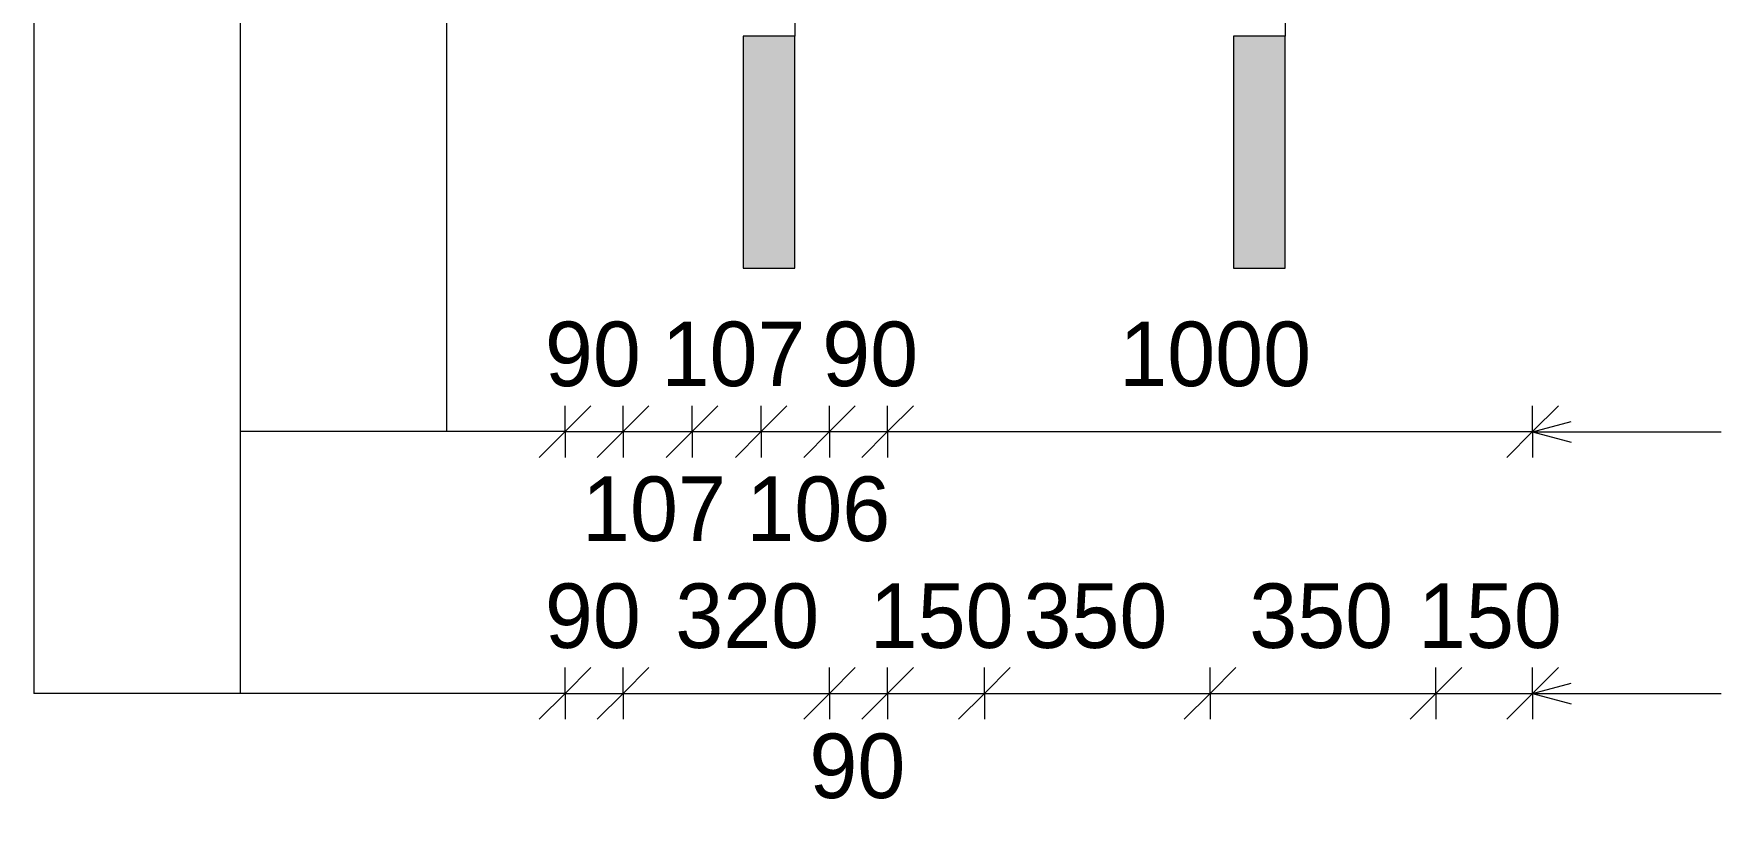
# Model space of a CAD drawing. Header units: millimetres. Extents: x -3747 to 9422, y -2678 to 8176.
# Drawn here: x 265 to 2881, y -2678 to -1462 of the extents above; entities that cross this region are included whole.
import ezdxf

# ---------------------------------------------------------------- set-up
doc = ezdxf.new("R2010")
doc.units = ezdxf.units.MM
for name, color, linetype, lineweight in [('A-ANNO-DIMS', 211, 'Continuous', 9), ('A-ANNO-DIMS-40', 211, 'Continuous', 9), ('A-DETL-THIN', 151, 'Continuous', 18), ('G-ANNO-SYMB', 111, 'Continuous', 9), ('G-ANNO-TEXT', 231, 'Continuous', 9)]:
    doc.layers.add(name, color=color, linetype=linetype, lineweight=lineweight)
doc.styles.add('Nirmala UI Semilight', font='NirmalaS.ttf', dxfattribs={"height": 100})
doc.dimstyles.new('Arrow_Filled_-_2_5_NI_UI', dxfattribs={"dimscale": 304.8, "dimtxt": 104.736395, "dimasz": 0.262467, "dimexe": 0.131234, "dimexo": 0.0625, "dimgap": 0.131234, "dimtad": 1, "dimdec": 4, "dimzin": 0, "dimdsep": 46, "dimtxsty": 'Nirmala UI Semilight', "dimblk1": 'OBLIQUE', "dimblk2": 'OBLIQUE', "dimsah": 1, "dimcen": 0.09, "dimazin": 0, "dimtfac": 1, "dimtdec": 4, "dimtix": 1, "dimtmove": 0, "dimatfit": 3, "dimfxl": 0.131234, "dimfxlon": 1, "dimtvp": 1, "dimtolj": 1, "dimtzin": 0, "dimarcsym": 2})
doc.dimstyles.new('Arrow_Filled_-_2_5_NI_UI_1', dxfattribs={"dimscale": 304.8, "dimtxt": 104.736395, "dimasz": 0.262467, "dimexe": 0.131234, "dimexo": 0.0625, "dimgap": 0.131234, "dimtad": 1, "dimdec": 4, "dimzin": 0, "dimdsep": 46, "dimtxsty": 'Nirmala UI Semilight', "dimblk1": 'OBLIQUE', "dimblk2": 'OBLIQUE', "dimsah": 1, "dimcen": 0.09, "dimazin": 0, "dimtfac": 1, "dimtdec": 4, "dimtix": 1, "dimtmove": 2, "dimatfit": 3, "dimfxl": 0.131234, "dimfxlon": 1, "dimtvp": 1, "dimtolj": 1, "dimtzin": 0, "dimarcsym": 2})

# ---------------------------------------------------------------- blocks, each defined once
blk = doc.blocks.new('Detail View - M_Section Tail - Filled Horizontal-14034-Elevation Front')
at = {"layer": 'G-ANNO-SYMB'}
blk.add_hatch(color=256, dxfattribs=at).paths.add_polyline_path([(2665.9, -56.8), (2665.9, 23.2), (3025.9, 23.2), (3025.9, -56.8)])
for p, q in [((3025.9, 23.2), (2665.9, 23.2)), ((2665.9, 23.2), (2665.9, -56.8)), ((3025.9, -56.8), (3025.9, 23.2)), ((2665.9, -56.8), (3025.9, -56.8))]:
    blk.add_line(p, q, dxfattribs=at)
blk = doc.blocks.new('DIMBLOCK57-Elevation Front')
at = {"layer": 'A-ANNO-DIMS-40'}
for p, q in [((1088.8, -2078.9), (1128.8, -2038.9)), ((1088.8, -2078.9), (1088.8, -2038.9)), ((1178.8, -2078.9), (1218.8, -2038.9)), ((1178.8, -2078.9), (1178.8, -2038.9)), ((1088.8, -2078.9), (1048.8, -2118.9)), ((1088.8, -2078.9), (1178.8, -2078.9)), ((1088.8, -2078.9), (1088.8, -2118.9)), ((1178.8, -2078.9), (1138.8, -2118.9)), ((1178.8, -2078.9), (1178.8, -2118.9))]:
    blk.add_line(p, q, dxfattribs=at)
at = {"layer": 'A-ANNO-DIMS-40', "color": 0, "insert": (1057.6, -1908.4), "char_height": 100, "width": 182.813, "attachment_point": 1, "line_spacing_factor": 1.142579, "style": 'Nirmala UI Semilight'}
blk.add_mtext('90', dxfattribs=at)
blk = doc.blocks.new('_Oblique')
at = {"color": 0, "linetype": 'ByBlock', "lineweight": -2}
blk.add_line((-0.5, -0.5), (0.5, 0.5), dxfattribs=at)
blk = doc.blocks.new('DIMBLOCK58-Elevation Front')
at = {"layer": 'A-ANNO-DIMS-40'}
for p, q in [((1178.8, -2078.9), (1218.8, -2038.9)), ((1178.8, -2078.9), (1178.8, -2038.9)), ((1285.8, -2078.9), (1325.8, -2038.9)), ((1285.8, -2078.9), (1285.8, -2038.9)), ((1178.8, -2078.9), (1138.8, -2118.9)), ((1178.8, -2078.9), (1285.8, -2078.9)), ((1178.8, -2078.9), (1178.8, -2118.9)), ((1285.8, -2078.9), (1245.8, -2118.9)), ((1285.8, -2078.9), (1285.8, -2118.9))]:
    blk.add_line(p, q, dxfattribs=at)
at = {"layer": 'A-ANNO-DIMS-40', "color": 0, "insert": (1115.1, -2148.4), "char_height": 100, "width": 242.227, "attachment_point": 1, "line_spacing_factor": 1.142579, "style": 'Nirmala UI Semilight'}
blk.add_mtext('107', dxfattribs=at)
blk = doc.blocks.new('DIMBLOCK59-Elevation Front')
at = {"layer": 'A-ANNO-DIMS-40'}
for p, q in [((1285.8, -2078.9), (1325.8, -2038.9)), ((1285.8, -2078.9), (1285.8, -2038.9)), ((1392.8, -2078.9), (1432.8, -2038.9)), ((1392.8, -2078.9), (1392.8, -2038.9)), ((1285.8, -2078.9), (1245.8, -2118.9)), ((1285.8, -2078.9), (1392.8, -2078.9)), ((1285.8, -2078.9), (1285.8, -2118.9)), ((1392.8, -2078.9), (1352.8, -2118.9)), ((1392.8, -2078.9), (1392.8, -2118.9))]:
    blk.add_line(p, q, dxfattribs=at)
at = {"layer": 'A-ANNO-DIMS-40', "color": 0, "insert": (1238.4, -1908.4), "char_height": 100, "width": 242.227, "attachment_point": 1, "line_spacing_factor": 1.142579, "style": 'Nirmala UI Semilight'}
blk.add_mtext('107', dxfattribs=at)
blk = doc.blocks.new('DIMBLOCK60-Elevation Front')
at = {"layer": 'A-ANNO-DIMS-40'}
for p, q in [((1392.8, -2078.9), (1432.8, -2038.9)), ((1392.8, -2078.9), (1392.8, -2038.9)), ((1498.8, -2078.9), (1538.8, -2038.9)), ((1498.8, -2078.9), (1498.8, -2038.9)), ((1392.8, -2078.9), (1352.8, -2118.9)), ((1392.8, -2078.9), (1498.8, -2078.9)), ((1392.8, -2078.9), (1392.8, -2118.9)), ((1498.8, -2078.9), (1458.8, -2118.9)), ((1498.8, -2078.9), (1498.8, -2118.9))]:
    blk.add_line(p, q, dxfattribs=at)
at = {"layer": 'A-ANNO-DIMS-40', "color": 0, "insert": (1369.9, -2148.4), "char_height": 100, "width": 246.797, "attachment_point": 1, "line_spacing_factor": 1.142579, "style": 'Nirmala UI Semilight'}
blk.add_mtext('106', dxfattribs=at)
blk = doc.blocks.new('DIMBLOCK61-Elevation Front')
at = {"layer": 'A-ANNO-DIMS-40'}
for p, q in [((1498.8, -2078.9), (1538.8, -2038.9)), ((1498.8, -2078.9), (1498.8, -2038.9)), ((1588.8, -2078.9), (1628.8, -2038.9)), ((1588.8, -2078.9), (1588.8, -2038.9)), ((1498.8, -2078.9), (1458.8, -2118.9)), ((1498.8, -2078.9), (1588.8, -2078.9)), ((1498.8, -2078.9), (1498.8, -2118.9)), ((1588.8, -2078.9), (1548.8, -2118.9)), ((1588.8, -2078.9), (1588.8, -2118.9))]:
    blk.add_line(p, q, dxfattribs=at)
at = {"layer": 'A-ANNO-DIMS-40', "color": 0, "insert": (1487.4, -1908.4), "char_height": 100, "width": 182.813, "attachment_point": 1, "line_spacing_factor": 1.142579, "style": 'Nirmala UI Semilight'}
blk.add_mtext('90', dxfattribs=at)
blk = doc.blocks.new('DIMBLOCK62-Elevation Front')
at = {"layer": 'A-ANNO-DIMS-40'}
for p, q in [((1588.8, -2078.9), (1628.8, -2038.9)), ((1588.8, -2078.9), (1588.8, -2038.9)), ((2588.8, -2078.9), (2628.8, -2038.9)), ((2588.8, -2078.9), (2588.8, -2038.9)), ((1588.8, -2078.9), (1548.8, -2118.9)), ((1588.8, -2078.9), (2588.8, -2078.9)), ((1588.8, -2078.9), (1588.8, -2118.9)), ((2588.8, -2078.9), (2548.8, -2118.9)), ((2588.8, -2078.9), (2588.8, -2118.9))]:
    blk.add_line(p, q, dxfattribs=at)
at = {"layer": 'A-ANNO-DIMS-40', "color": 0, "insert": (1947.9, -1908.4), "char_height": 100, "width": 338.203, "attachment_point": 1, "line_spacing_factor": 1.142579, "style": 'Nirmala UI Semilight'}
blk.add_mtext('1000', dxfattribs=at)
blk = doc.blocks.new('DIMBLOCK63-Elevation Front')
at = {"layer": 'A-ANNO-DIMS-40'}
for p, q in [((1088.8, -2484.6), (1128.8, -2444.6)), ((1088.8, -2484.6), (1088.8, -2444.6)), ((1178.8, -2484.6), (1218.8, -2444.6)), ((1178.8, -2484.6), (1178.8, -2444.6)), ((1088.8, -2484.6), (1048.8, -2524.6)), ((1088.8, -2484.6), (1178.8, -2484.6)), ((1088.8, -2484.6), (1088.8, -2524.6)), ((1178.8, -2484.6), (1138.8, -2524.6)), ((1178.8, -2484.6), (1178.8, -2524.6))]:
    blk.add_line(p, q, dxfattribs=at)
at = {"layer": 'A-ANNO-DIMS-40', "color": 0, "insert": (1057.6, -2314.2), "char_height": 100, "width": 182.813, "attachment_point": 1, "line_spacing_factor": 1.142579, "style": 'Nirmala UI Semilight'}
blk.add_mtext('90', dxfattribs=at)
blk = doc.blocks.new('DIMBLOCK64-Elevation Front')
at = {"layer": 'A-ANNO-DIMS-40'}
for p, q in [((1178.8, -2484.6), (1218.8, -2444.6)), ((1178.8, -2484.6), (1178.8, -2444.6)), ((1498.8, -2484.6), (1538.8, -2444.6)), ((1498.8, -2484.6), (1498.8, -2444.6)), ((1178.8, -2484.6), (1138.8, -2524.6)), ((1178.8, -2484.6), (1498.8, -2484.6)), ((1178.8, -2484.6), (1178.8, -2524.6)), ((1498.8, -2484.6), (1458.8, -2524.6)), ((1498.8, -2484.6), (1498.8, -2524.6))]:
    blk.add_line(p, q, dxfattribs=at)
at = {"layer": 'A-ANNO-DIMS-40', "color": 0, "insert": (1259.7, -2314.2), "char_height": 100, "width": 274.219, "attachment_point": 1, "line_spacing_factor": 1.142579, "style": 'Nirmala UI Semilight'}
blk.add_mtext('320', dxfattribs=at)
blk = doc.blocks.new('DIMBLOCK65-Elevation Front')
at = {"layer": 'A-ANNO-DIMS-40'}
for p, q in [((1498.8, -2484.6), (1538.8, -2444.6)), ((1498.8, -2484.6), (1498.8, -2444.6)), ((1588.8, -2484.6), (1628.8, -2444.6)), ((1588.8, -2484.6), (1588.8, -2444.6)), ((1498.8, -2484.6), (1458.8, -2524.6)), ((1498.8, -2484.6), (1588.8, -2484.6)), ((1498.8, -2484.6), (1498.8, -2524.6)), ((1588.8, -2484.6), (1548.8, -2524.6)), ((1588.8, -2484.6), (1588.8, -2524.6))]:
    blk.add_line(p, q, dxfattribs=at)
at = {"layer": 'A-ANNO-DIMS-40', "color": 0, "insert": (1467.6, -2546.9), "char_height": 100, "width": 182.813, "attachment_point": 1, "line_spacing_factor": 1.142579, "style": 'Nirmala UI Semilight'}
blk.add_mtext('90', dxfattribs=at)
blk = doc.blocks.new('DIMBLOCK66-Elevation Front')
at = {"layer": 'A-ANNO-DIMS-40'}
for p, q in [((1588.8, -2484.6), (1628.8, -2444.6)), ((1588.8, -2484.6), (1588.8, -2444.6)), ((1738.8, -2484.6), (1778.8, -2444.6)), ((1738.8, -2484.6), (1738.8, -2444.6)), ((1588.8, -2484.6), (1548.8, -2524.6)), ((1588.8, -2484.6), (1738.8, -2484.6)), ((1588.8, -2484.6), (1588.8, -2524.6)), ((1738.8, -2484.6), (1698.8, -2524.6)), ((1738.8, -2484.6), (1738.8, -2524.6))]:
    blk.add_line(p, q, dxfattribs=at)
at = {"layer": 'A-ANNO-DIMS-40', "color": 0, "insert": (1561, -2314.2), "char_height": 100, "width": 246.797, "attachment_point": 1, "line_spacing_factor": 1.142579, "style": 'Nirmala UI Semilight'}
blk.add_mtext('150', dxfattribs=at)
blk = doc.blocks.new('DIMBLOCK67-Elevation Front')
at = {"layer": 'A-ANNO-DIMS-40'}
for p, q in [((1738.8, -2484.6), (1778.8, -2444.6)), ((1738.8, -2484.6), (1738.8, -2444.6)), ((2088.8, -2484.6), (2128.8, -2444.6)), ((2088.8, -2484.6), (2088.8, -2444.6)), ((1738.8, -2484.6), (1698.8, -2524.6)), ((1738.8, -2484.6), (2088.8, -2484.6)), ((1738.8, -2484.6), (1738.8, -2524.6)), ((2088.8, -2484.6), (2048.8, -2524.6)), ((2088.8, -2484.6), (2088.8, -2524.6))]:
    blk.add_line(p, q, dxfattribs=at)
at = {"layer": 'A-ANNO-DIMS-40', "color": 0, "insert": (1799.5, -2314.2), "char_height": 100, "width": 274.219, "attachment_point": 1, "line_spacing_factor": 1.142579, "style": 'Nirmala UI Semilight'}
blk.add_mtext('350', dxfattribs=at)
blk = doc.blocks.new('DIMBLOCK68-Elevation Front')
at = {"layer": 'A-ANNO-DIMS-40'}
for p, q in [((2088.8, -2484.6), (2128.8, -2444.6)), ((2088.8, -2484.6), (2088.8, -2444.6)), ((2438.8, -2484.6), (2478.8, -2444.6)), ((2438.8, -2484.6), (2438.8, -2444.6)), ((2088.8, -2484.6), (2048.8, -2524.6)), ((2088.8, -2484.6), (2438.8, -2484.6)), ((2088.8, -2484.6), (2088.8, -2524.6)), ((2438.8, -2484.6), (2398.8, -2524.6)), ((2438.8, -2484.6), (2438.8, -2524.6))]:
    blk.add_line(p, q, dxfattribs=at)
at = {"layer": 'A-ANNO-DIMS-40', "color": 0, "insert": (2149.5, -2314.2), "char_height": 100, "width": 274.219, "attachment_point": 1, "line_spacing_factor": 1.142579, "style": 'Nirmala UI Semilight'}
blk.add_mtext('350', dxfattribs=at)
blk = doc.blocks.new('DIMBLOCK69-Elevation Front')
at = {"layer": 'A-ANNO-DIMS-40'}
for p, q in [((2438.8, -2484.6), (2478.8, -2444.6)), ((2438.8, -2484.6), (2438.8, -2444.6)), ((2588.8, -2484.6), (2628.8, -2444.6)), ((2588.8, -2484.6), (2588.8, -2444.6)), ((2438.8, -2484.6), (2398.8, -2524.6)), ((2438.8, -2484.6), (2588.8, -2484.6)), ((2438.8, -2484.6), (2438.8, -2524.6)), ((2588.8, -2484.6), (2548.8, -2524.6)), ((2588.8, -2484.6), (2588.8, -2524.6))]:
    blk.add_line(p, q, dxfattribs=at)
at = {"layer": 'A-ANNO-DIMS-40', "color": 0, "insert": (2411, -2314.2), "char_height": 100, "width": 246.797, "attachment_point": 1, "line_spacing_factor": 1.142579, "style": 'Nirmala UI Semilight'}
blk.add_mtext('150', dxfattribs=at)

msp = doc.modelspace()

# ---------------------------------------------------------------- linework, layer by layer
at = {"layer": 'A-DETL-THIN'}
for p, q in [((265.18922, -1395), (265.18922, -2484.6486)), ((585.18922, -1395), (585.18922, -2484.6486)), ((905.18922, -1395), (905.18922, -2078.91691)), ((1088.80383, -2078.91691), (585.18922, -2078.91691)), ((1088.80383, -2484.6486), (265.18922, -2484.6486))]:
    msp.add_line(p, q, dxfattribs=at)
at = {"layer": 'G-ANNO-SYMB'}
for p, q in [((1445.11565, -1431.43096), (1445.11565, -1465.68026)), ((2205.11565, -1431.43096), (2205.11565, -1465.68026))]:
    msp.add_line(p, q, dxfattribs=at)
at = {"layer": 'G-ANNO-TEXT', "color": 7}
for p, q in [((2588.66084, -2079.0959), (2648.66084, -2063.01895)), ((2588.66084, -2079.0959), (2648.66084, -2095.17285)), ((2588.66084, -2079.0959), (2881.16931, -2079.0959)), ((2588.66084, -2484.82759), (2648.66084, -2468.75064)), ((2588.66084, -2484.82759), (2648.66084, -2500.90454)), ((2588.66084, -2484.82759), (2881.16931, -2484.82759))]:
    msp.add_line(p, q, dxfattribs=at)

# ---------------------------------------------------------------- block references
at = {"layer": 'G-ANNO-SYMB', "rotation": 269.9999999999995}
for p in [(1421.93589, 1200.2186), (2181.93589, 1200.2186)]:
    msp.add_blockref('Detail View - M_Section Tail - Filled Horizontal-14034-Elevation Front', p, dxfattribs=at)

# ---------------------------------------------------------------- dimensions: what is measured, and where the dimension line sits
at = {"layer": 'A-ANNO-DIMS'}
for base, p1, p2, override, picture, middle in [((1178.80383, -2078.91691), (1088.80383, -2038.91691), (1178.80383, -2038.91691), {"dimpost": '<>', "dimfxl": 90}, 'DIMBLOCK57-Elevation Front', (1133.80383, -1987.2084)), ((1392.80383, -2078.91691), (1285.80383, -2038.91691), (1392.80383, -2038.91691), {"dimpost": '<>', "dimfxl": 107}, 'DIMBLOCK59-Elevation Front', (1339.30383, -1986.96433)), ((2588.80383, -2078.91691), (1588.80383, -2038.91691), (2588.80383, -2038.91691), {"dimpost": '<>', "dimfxl": 1000}, 'DIMBLOCK62-Elevation Front', (2088.80383, -1986.96433)), ((1178.80383, -2484.6486), (1088.80383, -2444.6486), (1178.80383, -2444.6486), {"dimpost": '<>', "dimfxl": 90}, 'DIMBLOCK63-Elevation Front', (1133.80383, -2392.94009)), ((1738.8071, -2484.6486), (1588.80383, -2444.6486), (1738.8071, -2444.6486), {"dimpost": '<>', "dimfxl": 150.003271}, 'DIMBLOCK66-Elevation Front', (1663.80547, -2392.69602)), ((2088.8071, -2484.6486), (1738.8071, -2444.6486), (2088.8071, -2444.6486), {"dimpost": '<>', "dimfxl": 350}, 'DIMBLOCK67-Elevation Front', (1913.8071, -2392.94009)), ((2438.8071, -2484.6486), (2088.8071, -2444.6486), (2438.8071, -2444.6486), {"dimpost": '<>', "dimfxl": 350}, 'DIMBLOCK68-Elevation Front', (2263.8071, -2392.94009)), ((2588.80383, -2484.6486), (2438.8071, -2444.6486), (2588.80383, -2444.6486), {"dimpost": '<>', "dimfxl": 149.996729}, 'DIMBLOCK69-Elevation Front', (2513.80547, -2392.69602))]:
    dim = msp.add_linear_dim(base=base, p1=p1, p2=p2, dimstyle='Arrow_Filled_-_2_5_NI_UI', override=override, dxfattribs=at)
    dim.commit()
    dim.dimension.update_dxf_attribs({"geometry": picture, "text_midpoint": middle})
for base, p1, p2, override, picture, middle in [((1588.80383, -2078.91691), (1498.80383, -2038.91691), (1588.80383, -2038.91691), {"dimpost": '<>', "dimfxl": 90}, 'DIMBLOCK61-Elevation Front', (1578.83673, -1975.11481)), ((1285.80383, -2078.91691), (1178.80383, -2038.91691), (1285.80383, -2038.91691), {"dimpost": '<>', "dimfxl": 107}, 'DIMBLOCK58-Elevation Front', (1236.19548, -2215.04468)), ((1498.80383, -2078.91691), (1392.80383, -2038.91691), (1498.80383, -2038.91691), {"dimpost": '<>', "dimfxl": 106}, 'DIMBLOCK60-Elevation Front', (1493.31923, -2215.04468)), ((1498.80383, -2484.6486), (1178.80383, -2444.6486), (1498.80383, -2444.6486), {"dimpost": '<>', "dimfxl": 320}, 'DIMBLOCK64-Elevation Front', (1396.79721, -2380.8465)), ((1588.80383, -2484.6486), (1498.80383, -2444.6486), (1588.80383, -2444.6486), {"dimpost": '<>', "dimfxl": 90}, 'DIMBLOCK65-Elevation Front', (1559.03821, -2613.56086))]:
    dim = msp.add_linear_dim(base=base, p1=p1, p2=p2, dimstyle='Arrow_Filled_-_2_5_NI_UI_1', override=override, dxfattribs=at)
    dim.commit()
    dim.dimension.update_dxf_attribs({"geometry": picture, "text_midpoint": middle, "dimtype": 160})

doc.saveas('drawing.dxf')
